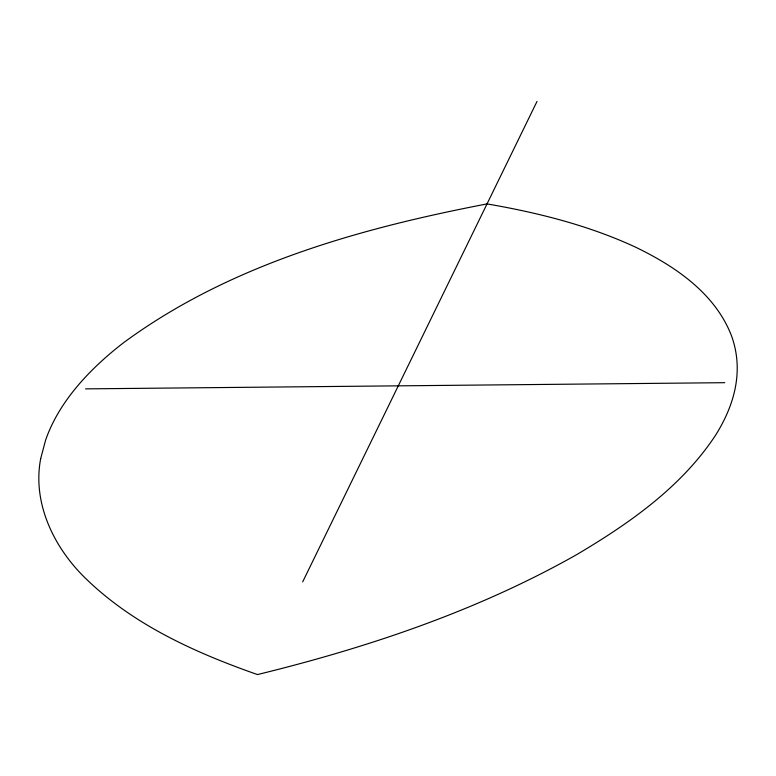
<?xml version="1.0" encoding="UTF-8"?>
<svg xmlns="http://www.w3.org/2000/svg" width="776" height="776" viewBox="0 0 776 776"><rect width="100%" height="100%" fill="white"/><g stroke="black" fill="none" stroke-linecap="round" stroke-linejoin="round"><path stroke-width="1.16" d="M302.679 581.874L537.011 101.433M85.535 388.873L724.765 382.684M40.711 458.519C32.466 501.354 52.331 544.17 81.732 574.541C129.844 623.283 193.719 652.199 257.467 674.567C368.086 647.475 477.337 610.819 576.781 554.578C629.385 523.393 681.551 486.988 715.637 435.123A833.599 279.7 -8.3 0 0 731.322 335.329C714.648 292.697 674.237 265.683 634.525 246.671C587.801 225.185 537.555 212.595 487.027 203.904C359.676 228.425 229.909 264.606 123.995 342.391A888.704 321.817 -0.2 0 0 45.59 440.167L40.711 458.519"/></g></svg>
